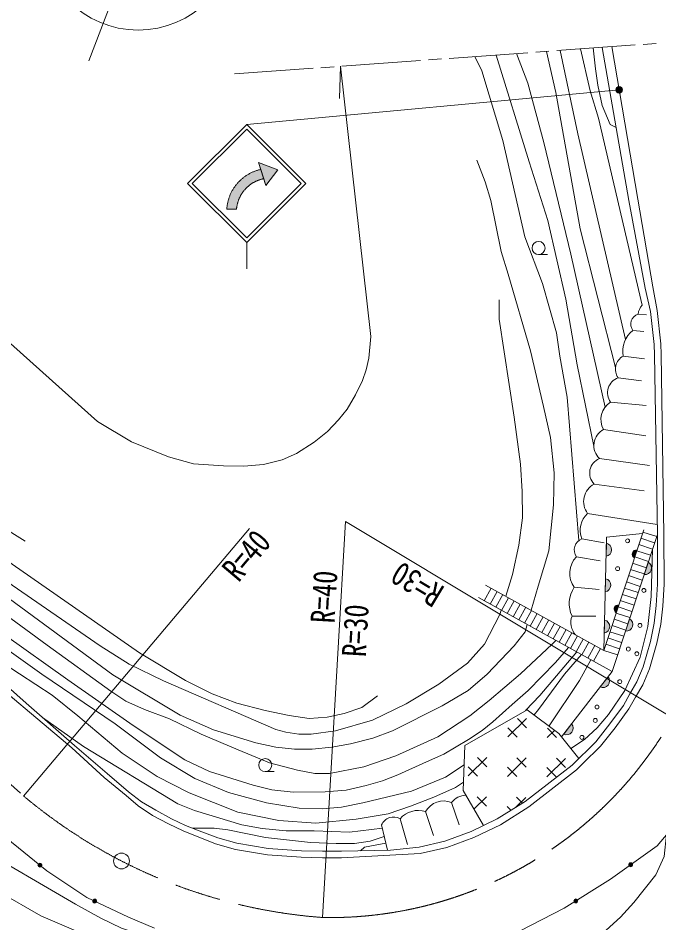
# Model space of a CAD drawing. Units: millimetres at full size, sheet at 1:1000; details may follow other scales. Extents: x 40000 to 680000, y 20000 to 380000.
# Drawn here: x 474818 to 523602, y 250573 to 319516 of the extents above; entities that cross this region are included whole.
import ezdxf
from ezdxf.enums import TextEntityAlignment as Align

# ---------------------------------------------------------------- set-up
doc = ezdxf.new("R2010")
doc.units = ezdxf.units.MM
doc.header["$LTSCALE"] = 1000
doc.linetypes.add('CHAIN', pattern=[18.5, 12, -1.5, 3.5, -1.5])
doc.linetypes.add('DASHED', pattern=[7.5, 6, -1.5])
for name, color, linetype, lineweight in [('M-BGD', 7, 'Continuous', 13), ('M-BMK', 2, 'Continuous', 13), ('M-BMK-SRVR', 3, 'Continuous', 13), ('M-STR-HTXT', 7, 'Continuous', 13), ('M-STR-STRC', 7, 'Continuous', 13)]:
    doc.layers.add(name, color=color, linetype=linetype, lineweight=lineweight)
doc.styles.add('ＭＳ ゴシック', font='')
doc.styles.get('ＭＳ ゴシック').set_extended_font_data('MS Gothic')

msp = doc.modelspace()

# ---------------------------------------------------------------- hatches: boundary and pattern name
at = {"layer": 'M-BGD'}
for points in [[(519609, 279501, -0.82183), (519584, 278511)], [(521935, 278981), (521739, 278387, -0.84072)], [(522789, 278061, -0.82183), (522478, 277120)], [(519542, 276794, -0.82183), (519517, 275804)], [(520552, 274798), (520355, 274204, -0.84072)], [(521363, 273749, -0.82183), (521052, 272808)], [(519464, 273650, -0.82183), (519439, 272660)], [(519728, 269335, -0.82183), (519120, 268552)], [(516959, 265749, -0.82183), (516356, 264963)], [(476597, 254877, -0.41421), (476386, 254855, -0.41421), (476364, 255066, -1)], [(521575, 255086, -1), (521331, 254912, -1)], [(480789, 252169, -0.41421), (480589, 252099, -0.41421), (480518, 252299, -1)], [(517406, 252330, -1), (517152, 252171, -1)]]:
    msp.add_hatch(color=256, dxfattribs=at).paths.add_polyline_path(points)
at = {"layer": 'M-STR-HTXT'}
msp.add_hatch(color=256, dxfattribs=at).paths.add_polyline_path([(520339, 314086, -1), (520831, 313999, -0.41421), (520541, 313797, -0.41421)])
at = {"layer": 'M-STR-STRC'}
for points in [[(493523, 307278), (493479, 307269), (493435, 307259), (493391, 307249), (493347, 307237), (493304, 307225), (493261, 307212), (493218, 307199), (493175, 307184), (493132, 307169), (493090, 307153), (493048, 307136), (493006, 307119), (492965, 307101), (492924, 307082), (492883, 307062), (492843, 307042), (492803, 307021), (492764, 307000), (492724, 306977), (492686, 306954), (492647, 306931), (492609, 306906), (492572, 306881), (492534, 306856), (492498, 306829), (492462, 306802), (492426, 306775), (492391, 306747), (492356, 306718), (492322, 306688), (492288, 306658), (492255, 306628), (492222, 306597), (492190, 306565), (492159, 306533), (492128, 306500), (492097, 306466), (492067, 306432), (492038, 306398), (492010, 306363), (491982, 306328), (491954, 306292), (491927, 306256), (491901, 306219), (491876, 306181), (491851, 306144), (491827, 306106), (491804, 306067), (491781, 306028), (491759, 305989), (491737, 305949), (491716, 305909), (491696, 305869), (491677, 305828), (491659, 305787), (491641, 305745), (491624, 305703), (491607, 305661), (491591, 305619), (491576, 305577), (491562, 305534), (491549, 305491), (491536, 305447), (491524, 305404), (491513, 305360), (491503, 305316), (491493, 305272), (491484, 305228), (491476, 305183), (491469, 305139), (491462, 305094), (491456, 305050), (491451, 305005), (491447, 304960), (491447, 304956), (490704, 304957), (490706, 304995), (490711, 305053), (490717, 305111), (490724, 305169), (490732, 305226), (490741, 305284), (490751, 305341), (490762, 305398), (490774, 305455), (490787, 305511), (490801, 305568), (490816, 305624), (490832, 305680), (490848, 305735), (490866, 305790), (490885, 305845), (490905, 305900), (490925, 305954), (490947, 306008), (490970, 306062), (490993, 306115), (491018, 306167), (491043, 306220), (491069, 306271), (491096, 306323), (491124, 306374), (491153, 306424), (491183, 306474), (491214, 306523), (491245, 306572), (491278, 306620), (491311, 306668), (491345, 306715), (491380, 306761), (491415, 306807), (491452, 306852), (491489, 306897), (491527, 306941), (491566, 306984), (491605, 307027), (491645, 307068), (491686, 307110), (491728, 307150), (491770, 307190), (491814, 307229), (491857, 307267), (491902, 307304), (491947, 307341), (491992, 307377), (492039, 307412), (492086, 307446), (492133, 307479), (492181, 307512), (492230, 307544), (492279, 307575), (492329, 307605), (492379, 307634), (492430, 307662), (492481, 307689), (492532, 307716), (492585, 307742), (492637, 307766), (492690, 307790), (492744, 307813), (492797, 307835), (492852, 307856), (492906, 307876), (492961, 307895), (493016, 307913), (493072, 307930), (493127, 307946), (493183, 307961), (493240, 307975), (493296, 307988), (493130, 308508), (494600, 307944), (493689, 306759)], [(493296, 307988), (493240, 307975), (493183, 307961), (493127, 307946), (493072, 307930), (493016, 307913), (492961, 307895), (492906, 307876), (492852, 307856), (492797, 307835), (492744, 307813), (492690, 307790), (492637, 307766), (492585, 307742), (492532, 307716), (492481, 307689), (492430, 307662), (492379, 307634), (492329, 307605), (492279, 307575), (492230, 307544), (492181, 307512), (492133, 307479), (492086, 307446), (492039, 307412), (491992, 307377), (491947, 307341), (491902, 307304), (491857, 307267), (491814, 307229), (491770, 307190), (491728, 307150), (491686, 307110), (491645, 307068), (491605, 307027), (491566, 306984), (491527, 306941), (491489, 306897), (491452, 306852), (491415, 306807), (491380, 306761), (491345, 306715), (491311, 306668), (491278, 306620), (491245, 306572), (491214, 306523), (491183, 306474), (491153, 306424), (491124, 306374), (491096, 306323), (491069, 306271), (491043, 306220), (491018, 306167), (490993, 306115), (490970, 306062), (490947, 306008), (490925, 305954), (490905, 305900), (490885, 305845), (490866, 305790), (490848, 305735), (490832, 305680), (490816, 305624), (490801, 305568), (490787, 305511), (490774, 305455), (490762, 305398), (490751, 305341), (490741, 305284), (490732, 305226), (490724, 305169), (490717, 305111), (490711, 305053), (490706, 304995), (490704, 304957), (491447, 304956), (491451, 305005), (491456, 305050), (491462, 305094), (491469, 305139), (491476, 305183), (491484, 305228), (491493, 305272), (491503, 305316), (491513, 305360), (491524, 305404), (491536, 305447), (491549, 305491), (491562, 305534), (491576, 305577), (491591, 305619), (491607, 305661), (491624, 305703), (491641, 305745), (491659, 305787), (491677, 305828), (491696, 305869), (491716, 305909), (491737, 305949), (491759, 305989), (491781, 306028), (491804, 306067), (491827, 306106), (491851, 306144), (491876, 306181), (491901, 306219), (491927, 306256), (491954, 306292), (491982, 306328), (492010, 306363), (492038, 306398), (492067, 306432), (492097, 306466), (492128, 306500), (492159, 306533), (492190, 306565), (492222, 306597), (492255, 306628), (492288, 306658), (492322, 306688), (492356, 306718), (492391, 306747), (492426, 306775), (492462, 306802), (492498, 306829), (492534, 306856), (492572, 306881), (492609, 306906), (492647, 306931), (492686, 306954), (492724, 306977), (492764, 307000), (492803, 307021), (492843, 307042), (492883, 307062), (492924, 307082), (492965, 307101), (493006, 307119), (493048, 307136), (493090, 307153), (493132, 307169), (493175, 307184), (493218, 307199), (493261, 307212), (493304, 307225), (493347, 307237), (493391, 307249), (493435, 307259), (493479, 307269), (493523, 307278)]]:
    msp.add_hatch(color=256, dxfattribs=at).paths.add_polyline_path(points)

# ---------------------------------------------------------------- linework, layer by layer
at = {"layer": 'M-BGD'}
for p, q in [((514442, 301497), (515109, 301497)), ((522012, 296963), (522646, 296904)), ((521629, 295711), (522445, 295640)), ((520885, 293758), (522504, 293557)), ((520496, 292112), (522268, 291876)), ((519921, 290256), (522634, 289985)), ((519397, 288168), (522596, 287692)), ((519073, 285954), (522882, 285421)), ((518673, 284012), (522482, 283497)), ((518172, 281772), (523475, 280925)), ((522389, 280354), (523434, 280008)), ((517733, 279843), (519426, 279544)), ((519609, 279501), (519584, 278511)), ((522075, 279404), (523120, 279059)), ((522232, 279879), (523277, 279534)), ((521739, 278387), (521935, 278981)), ((521918, 278930), (522963, 278584)), ((517317, 278472), (519122, 278165)), ((521604, 277980), (522649, 277635)), ((521761, 278455), (522806, 278110)), ((522789, 278061), (522478, 277120)), ((521447, 277506), (522492, 277160)), ((519542, 276794), (519517, 275804)), ((521133, 276556), (522178, 276211)), ((521290, 277031), (522335, 276685)), ((510844, 276075), (510311, 275113)), ((511281, 275833), (510748, 274871)), ((517163, 276143), (519045, 275989)), ((520976, 276081), (522021, 275736)), ((511718, 275591), (511186, 274628)), ((512156, 275348), (511623, 274386)), ((512593, 275106), (512061, 274144)), ((520662, 275132), (521707, 274787)), ((520819, 275607), (521864, 275261)), ((513031, 274864), (512498, 273902)), ((513468, 274622), (512935, 273660)), ((520355, 274204), (520552, 274798)), ((520505, 274657), (521550, 274312)), ((513906, 274380), (513373, 273417)), ((514343, 274138), (513810, 273175)), ((514780, 273895), (514248, 272933)), ((516990, 273954), (518795, 273934)), ((520191, 273708), (521236, 273362)), ((520348, 274183), (521393, 273837)), ((521363, 273749), (521052, 272808)), ((515218, 273653), (514685, 272691)), ((515655, 273411), (515123, 272449)), ((516093, 273169), (515560, 272206)), ((519464, 273650), (519439, 272660)), ((520034, 273233), (521079, 272888)), ((516530, 272927), (515997, 271964)), ((516968, 272684), (516435, 271722)), ((517405, 272442), (516872, 271480)), ((519877, 272758), (520922, 272413)), ((517843, 272200), (517310, 271238)), ((518280, 271958), (517747, 270996)), ((518717, 271716), (518185, 270753)), ((519563, 271809), (520608, 271464)), ((519720, 272284), (520765, 271938)), ((519155, 271474), (518622, 270511)), ((519406, 271334), (520451, 270989)), ((519728, 269335), (519120, 268552)), ((508825, 264089), (513566, 266820)), ((513566, 266820), (515995, 265016)), ((513534, 266140), (512106, 264740)), ((513527, 265433), (512827, 266147)), ((512813, 264733), (512113, 265447)), ((516959, 265749), (516356, 264963)), ((515667, 265260), (515106, 264710)), ((515813, 264703), (515113, 265417)), ((515995, 265016), (517504, 263101)), ((508696, 260668), (508825, 264089)), ((510504, 263170), (509076, 261770)), ((510497, 262463), (509797, 263177)), ((513504, 263140), (512076, 261740)), ((513497, 262433), (512797, 263147)), ((516504, 263111), (515076, 261710)), ((516497, 262403), (515797, 263118)), ((493635, 262097), (494302, 262097)), ((509783, 261763), (509083, 262477)), ((512783, 261733), (512083, 262447)), ((515783, 261703), (515083, 262417)), ((510241, 257986), (508696, 260668)), ((510475, 260170), (509521, 259235)), ((510468, 259463), (509768, 260177)), ((513475, 260140), (512680, 259361)), ((513211, 259695), (512768, 260147)), ((507823, 259752), (508391, 258042)), ((512345, 259150), (512054, 259447)), ((505843, 259059), (506443, 257238)), ((502492, 258033), (502936, 256114)), ((503895, 258503), (504450, 256551))]:
    msp.add_line(p, q, dxfattribs=at)
for points in [[(403675, 327398), (405863, 326289), (408416, 324836), (410346, 323590), (412168, 322202), (414918, 319898), (418594, 316553), (426995, 309261), (443239, 294893), (455109, 284458), (471289, 270309), (478899, 263904), (481376, 261658), (483033, 260272)], [(416963, 319994), (421475, 316452), (424093, 314102), (428548, 310387), (431594, 307681), (434073, 305671), (439046, 302126), (442602, 299547), (445536, 297554), (451514, 293817), (459791, 288045), (484068, 271161), (487558, 269048), (489587, 268022), (491457, 267320), (493628, 266764), (495460, 266371), (496980, 266160), (498354, 266246), (499647, 266518), (500979, 266983), (502185, 267874)], [(527811, 317906), (530976, 300854), (531394, 298867), (531493, 297910), (531652, 295801), (532280, 286136), (532280, 284556), (532253, 281790), (532005, 277116), (531549, 269385), (531131, 267343), (530793, 266203), (530168, 264808), (529467, 263550), (527393, 261096), (523470, 256447), (519924, 253902), (516401, 251702), (512202, 249535)], [(471615, 270688), (475439, 267305), (479103, 264102), (481604, 261960), (483221, 260568), (484199, 259793), (485312, 259152), (486491, 258503), (487571, 257990), (488610, 257585), (490012, 257066), (491480, 256649), (493858, 256250), (496387, 256073), (498000, 256040), (499435, 256040), (503176, 256119), (505363, 256337), (507304, 256789), (509318, 257543), (511296, 258492), (513424, 259829), (516997, 262603), (518792, 264363), (519868, 265747), (520903, 267150), (521398, 268019), (521930, 268938), (522402, 270094), (522967, 272004), (523245, 273414), (523403, 274756), (523498, 276395), (523487, 280170), (523275, 293868), (523254, 294656), (522968, 297156), (522554, 298941), (521320, 305624), (519282, 317288)], [(517638, 317169), (518373, 313979), (518997, 311883), (522321, 297641)], [(517820, 262710), (519167, 264030), (520267, 265445), (521322, 266876), (521832, 267770), (522380, 268718), (522875, 269929), (523454, 271885), (523739, 273336), (523902, 274713), (523998, 276381), (523987, 280175), (523775, 293878), (523753, 294692), (523463, 297229), (523137, 299028), (522008, 305707), (520021, 317342)], [(518591, 317238), (518769, 315649), (518963, 314417), (519289, 312856), (519885, 311410), (520348, 311184)], [(475359, 279653), (467957, 284288), (456087, 292828), (447348, 298745), (439077, 303842), (434035, 306899), (431429, 308841), (426199, 313092), (423437, 315525), (422116, 316573), (421273, 317001), (420737, 317031)], [(509588, 316586), (510124, 315485), (511729, 310188), (513398, 302852), (514751, 299293), (515814, 295525), (516071, 293760), (516609, 290636), (517503, 279709)], [(511201, 316703), (513734, 308552), (515137, 304095), (516529, 298089), (517386, 293099), (518655, 286891)], [(512756, 316816), (513635, 314551), (514837, 310036), (516897, 301537), (519502, 289874)], [(515050, 316982), (515753, 313854), (517615, 303453), (520306, 292905)], [(516090, 317057), (517437, 310690), (521061, 295033)], [(509732, 308698), (510366, 307035), (510804, 305611), (511597, 301736), (512118, 300001), (513837, 294160), (514829, 289911), (515355, 287550), (515638, 284861), (515584, 282427), (515223, 278918), (514415, 276231), (513887, 274390)], [(511939, 275469), (512457, 277114), (512943, 279349), (513218, 281434), (513201, 283441), (513056, 285538), (512587, 289119), (511435, 296572), (511432, 298058)], [(458493, 282163), (458830, 282200), (459458, 281908), (460891, 281098), (463061, 279562), (467801, 276156), (471548, 273137), (476620, 269523), (482214, 265746), (485650, 263162), (488277, 261565), (490841, 260521), (493737, 259730), (496222, 259319), (497958, 259261), (499446, 259398), (501072, 259734), (504768, 260607), (507345, 261685), (508770, 262619)], [(462496, 282399), (477033, 271726), (481865, 268218), (483022, 267478), (484452, 266821), (486332, 266131), (488750, 264966), (491569, 263749), (493967, 262760), (496085, 262216), (497400, 261946), (498516, 261946), (501132, 262459), (503573, 263298), (506762, 264750), (509206, 266343), (510680, 267510), (513064, 269556), (515487, 271820), (515757, 272097)], [(509873, 275355), (520034, 269729), (523487, 280170)], [(510406, 276317), (519406, 271334), (522443, 280516)], [(522352, 280240), (519620, 279963), (519406, 271334)], [(470996, 278621), (481057, 271679), (483261, 270289), (485875, 269008), (494436, 265299), (495209, 265100), (496177, 264960), (497140, 264960), (498985, 265212), (501801, 266021), (504351, 267262), (506839, 268760), (509019, 270360), (510330, 271809), (511499, 274074), (511601, 274398)], [(523120, 279059), (523013, 275439), (522761, 273154), (522181, 270819), (521007, 268282), (519770, 266450), (518900, 265429), (517928, 264559), (516886, 263849)], [(513575, 273305), (513414, 272743), (512575, 271686), (510538, 269530), (509076, 268272), (507091, 267116), (503323, 265205), (501816, 264655), (500126, 264214), (498693, 263957), (497209, 263816), (495858, 263816), (494437, 263952), (492918, 264296), (489702, 265289), (487166, 266414), (482035, 269477), (473273, 275894)], [(508720, 261305), (508107, 260892), (506480, 260160), (504695, 259463), (502987, 258896), (500542, 258466), (497488, 258174), (494667, 258363), (491552, 259023), (487829, 260477), (485402, 261732), (482741, 263504), (479354, 266359), (477399, 267931), (471178, 271998), (467300, 274461)], [(446018, 272955), (446969, 273039), (448054, 272999), (448736, 272800), (449570, 272421), (450978, 271558), (453812, 269512), (459326, 264839), (465078, 260342), (468673, 258107), (471411, 256517), (479179, 251991), (481118, 250937), (482699, 250180), (483690, 249845), (484671, 249667), (485307, 249667), (485929, 249862)], [(516711, 271569), (515729, 270414), (513656, 268286), (512427, 267226), (510958, 265884), (510158, 265244), (509110, 264537), (507232, 263423), (505899, 262849), (503737, 261848), (502554, 261387), (501327, 261032), (499788, 260688), (498183, 260548), (495767, 260533), (494124, 260720), (492707, 261071), (489397, 262102), (487499, 263008), (483576, 265610), (478602, 269105), (473755, 272547)], [(445950, 272106), (447281, 272106), (448132, 271883), (448998, 271445), (449768, 270962), (453109, 268346), (457419, 264333), (463923, 259063), (470169, 254766), (476541, 251123), (484001, 247922), (491123, 245755), (493788, 245322), (496542, 245268), (497832, 245502), (499483, 246046), (500471, 246616), (501419, 247357)], [(513454, 266755), (514525, 267909), (517352, 271215)], [(517698, 271023), (516412, 269514), (514445, 266840), (514094, 266428)], [(518425, 270620), (517557, 269053), (515239, 265578)], [(516198, 264758), (518445, 267683), (520034, 269729)], [(476683, 266218), (479807, 264023), (486970, 259651), (488251, 259148), (491854, 258033), (493401, 257770), (495223, 257586), (497345, 257586), (500041, 257492), (502548, 257790)], [(485205, 250167), (483233, 250998), (480061, 252518), (477012, 254541), (473896, 257065), (464982, 264402)], [(474095, 247423), (476489, 246372), (479820, 245409), (482951, 244580), (487279, 243528), (490723, 242911), (494529, 242275), (497029, 242052), (499083, 242052), (501775, 242386), (504209, 242901), (507891, 243895), (511025, 245169), (513187, 246210), (519575, 250022), (520686, 251003), (521698, 252123), (523372, 254229), (524009, 255641), (524187, 257296)], [(502692, 257168), (501611, 256801), (500419, 256627), (499042, 256627), (497086, 256702), (493652, 257074), (490787, 257653), (489745, 257783), (488091, 257787)], [(500894, 256071), (501187, 256333), (502815, 256636)]]:
    msp.add_lwpolyline(points, dxfattribs=at)
at = {"layer": 'M-BGD', "linetype": 'DASHED'}
msp.add_lwpolyline([(483033, 260272), (483968, 259490), (485055, 258748), (486266, 258109), (487376, 257578), (489851, 256593), (491370, 256161), (493799, 255753), (496364, 255573), (497995, 255540), (499449, 255540), (505426, 255872), (507445, 256308), (509514, 257082), (511538, 258053), (513711, 259418), (517326, 262226), (517820, 262710)], dxfattribs=at)
at = {"layer": 'M-BGD'}
for centre, radius in [((514442, 301997), 500), ((521218, 279684), 150), ((520459, 277565), 150), ((522459, 275907), 150), ((522160, 273236), 150), ((521274, 271439), 150), ((521923, 271083), 150), ((520624, 268954), 150), ((518890, 267026), 150), ((518759, 265997), 150), ((517742, 264708), 150), ((493635, 262597), 500), ((476481, 254972), 150), ((521453, 254999), 150), ((480653, 252234), 150), ((517279, 252250), 150)]:
    msp.add_circle(centre, radius, dxfattribs=at)
for centre, radius, start, end in [((523375, 296751), 1379, 139.78932, 171.12264), ((522262, 296202), 801, 108.17301, 217.86573), ((522810, 294143), 1963, 126.97535, 191.29459), ((521443, 292757), 1146, 119.12454, 214.25697), ((520915, 290965), 1221, 110.09039, 215.49187), ((520736, 288941), 1547, 121.82274, 210.00043), ((520033, 286944), 1379, 117.47678, 225.89693), ((519529, 284848), 1197, 112.40467, 224.32734), ((519393, 282674), 1519, 118.29194, 216.46491), ((519392, 280480), 1777, 133.3538, 200.99575), ((518077, 278990), 920, 111.97368, 214.25611), ((519499, 279008), 505, 279.74858, 77.40677), ((521889, 278667), 318, 81.5911, 241.80883), ((518624, 277216), 1813, 136.14214, 216.31043), ((522541, 277621), 505, 262.87087, 60.52906), ((519432, 276301), 505, 279.74858, 77.40677), ((518964, 274899), 2189, 145.38014, 205.59149), ((520505, 274484), 318, 81.5911, 241.80883), ((518280, 273455), 1383, 158.88206, 222.3918), ((521115, 273309), 505, 262.87087, 60.52906), ((519354, 273157), 505, 279.74858, 77.40677), ((519346, 269004), 505, 243.3334, 40.99159), ((516580, 265416), 505, 243.64393, 41.30212), ((508952, 258869), 1432, 91.77505, 141.97862), ((507230, 258270), 1596, 68.19825, 150.37504), ((503393, 257673), 970, 58.81897, 158.20945), ((505293, 257296), 1847, 72.67175, 139.17576)]:
    msp.add_arc(centre, radius, start, end, dxfattribs=at)
at = {"layer": 'M-BMK', "linetype": 'CHAIN'}
msp.add_line((410971, 317879), (475237, 260241), dxfattribs=at)
at = {"layer": 'M-BMK'}
for p, q in [((515823, 317038), (521807, 317471)), ((522406, 317515), (523403, 317587)), ((507644, 316445), (513629, 316879)), ((514227, 316922), (515225, 316994)), ((497870, 315737), (498867, 315809)), ((499466, 315853), (505450, 316286)), ((506049, 316330), (507046, 316402)), ((491287, 315260), (497272, 315694))]:
    msp.add_line(p, q, dxfattribs=at)
at = {"layer": 'M-BMK', "linetype": 'CHAIN'}
for centre, radius, start, end in [((498546, 280978), 30000, 268.96264, 330.47506), ((500960, 290874), 40000, 229.9801, 265.76083)]:
    msp.add_arc(centre, radius, start, end, dxfattribs=at)
at = {"layer": 'M-BMK-SRVR'}
msp.add_line((480211, 316250), (487666, 335882), dxfattribs=at)
for centre, radius in [((483954, 326105), 7500), ((482691, 255289), 600)]:
    msp.add_circle(centre, radius, dxfattribs=at)
at = {"layer": 'M-STR-HTXT'}
for p, q in [((499351, 315844), (499283, 313390)), ((499351, 315844), (501669, 295244)), ((520585, 314043), (492224, 311410)), ((475237, 260241), (492425, 280625))]:
    msp.add_line(p, q, dxfattribs=at)
for points in [[(402234, 349649), (406179, 348488), (411886, 346307), (418180, 343140), (424366, 339111), (427663, 336491), (480857, 288782), (483440, 287225), (486271, 286091), (488182, 285562), (490444, 285390), (491994, 285370), (493500, 285494), (494912, 285852), (496013, 286340), (497345, 287209), (498384, 288017), (499197, 288894), (499866, 289706), (500497, 290809), (501025, 291900), (501306, 292722), (501510, 293603), (501669, 295244)], [(498003, 250983), (499747, 281161), (524650, 266194)]]:
    msp.add_lwpolyline(points, dxfattribs=at)
msp.add_circle((520585, 314043), 250, dxfattribs=at)
at = {"layer": 'M-STR-STRC'}
for p, q in [((487724, 306910), (492224, 311410)), ((488077, 306910), (492224, 311057)), ((496724, 306910), (492224, 311410)), ((496370, 306910), (492224, 311057)), ((493689, 306759), (493130, 308508)), ((493130, 308508), (494600, 307944)), ((494600, 307944), (493689, 306759)), ((487724, 306910), (492224, 302410)), ((488077, 306910), (492224, 302763)), ((492224, 302410), (496724, 306910)), ((492224, 302763), (496370, 306910)), ((490704, 304957), (491447, 304956)), ((492224, 302410), (492224, 300410))]:
    msp.add_line(p, q, dxfattribs=at)
for points in [[(493130, 308508), (494600, 307944), (493689, 306759)], [(493130, 308508), (494600, 307944), (493689, 306759)], [(493296, 307988), (493130, 308508), (494600, 307944), (493689, 306759), (493523, 307278)], [(493296, 307988), (493523, 307278), (493523, 307278), (493479, 307269), (493435, 307259), (493391, 307249), (493347, 307237), (493304, 307225), (493261, 307212), (493218, 307199), (493175, 307184), (493132, 307169), (493090, 307153), (493048, 307136), (493006, 307119), (492965, 307101), (492924, 307082), (492883, 307062), (492843, 307042), (492803, 307021), (492764, 307000), (492724, 306977), (492686, 306954), (492647, 306931), (492609, 306906), (492572, 306881), (492534, 306856), (492498, 306829), (492462, 306802), (492426, 306775), (492391, 306747), (492356, 306718), (492322, 306688), (492288, 306658), (492255, 306628), (492222, 306597), (492190, 306565), (492159, 306533), (492128, 306500), (492097, 306466), (492067, 306432), (492038, 306398), (492010, 306363), (491982, 306328), (491954, 306292), (491927, 306256), (491901, 306219), (491876, 306181), (491851, 306144), (491827, 306106), (491804, 306067), (491781, 306028), (491759, 305989), (491737, 305949), (491716, 305909), (491696, 305869), (491677, 305828), (491659, 305787), (491641, 305745), (491624, 305703), (491607, 305661), (491591, 305619), (491576, 305577), (491562, 305534), (491549, 305491), (491536, 305447), (491524, 305404), (491513, 305360), (491503, 305316), (491493, 305272), (491484, 305228), (491476, 305183), (491469, 305139), (491462, 305094), (491456, 305050), (491451, 305005), (491447, 304960), (491447, 304956), (491447, 304956), (490704, 304957), (490704, 304957), (490706, 304995), (490711, 305053), (490717, 305111), (490724, 305169), (490732, 305226), (490741, 305284), (490751, 305341), (490762, 305398), (490774, 305455), (490787, 305511), (490801, 305568), (490816, 305624), (490832, 305680), (490848, 305735), (490866, 305790), (490885, 305845), (490905, 305900), (490925, 305954), (490947, 306008), (490970, 306062), (490993, 306115), (491018, 306167), (491043, 306220), (491069, 306271), (491096, 306323), (491124, 306374), (491153, 306424), (491183, 306474), (491214, 306523), (491245, 306572), (491278, 306620), (491311, 306668), (491345, 306715), (491380, 306761), (491415, 306807), (491452, 306852), (491489, 306897), (491527, 306941), (491566, 306984), (491605, 307027), (491645, 307068), (491686, 307110), (491728, 307150), (491770, 307190), (491814, 307229), (491857, 307267), (491902, 307304), (491947, 307341), (491992, 307377), (492039, 307412), (492086, 307446), (492133, 307479), (492181, 307512), (492230, 307544), (492279, 307575), (492329, 307605), (492379, 307634), (492430, 307662), (492481, 307689), (492532, 307716), (492585, 307742), (492637, 307766), (492690, 307790), (492744, 307813), (492797, 307835), (492852, 307856), (492906, 307876), (492961, 307895), (493016, 307913), (493072, 307930), (493127, 307946), (493183, 307961), (493240, 307975)]]:
    msp.add_lwpolyline(points, close=True, dxfattribs=at)

# ---------------------------------------------------------------- texts
at = {"layer": 'M-STR-HTXT', "style": 'ＭＳ ゴシック', "width": 0.8}
msp.add_text('R=40', height=1833, rotation=49.862, dxfattribs=at).set_placement((492773, 280693), align=Align.TOP_RIGHT)
for s, rotation, p in [('R=30', 148.994, (507662, 276587)), ('R=40', 86.691, (499452, 273340))]:
    msp.add_text(s, height=1833, rotation=rotation, dxfattribs=at).set_placement(p, align=Align.BOTTOM_LEFT)
msp.add_text('R=30', height=1833, rotation=86.691, dxfattribs=at).set_placement((499455, 270908), align=Align.TOP_LEFT)

doc.saveas('drawing.dxf')
